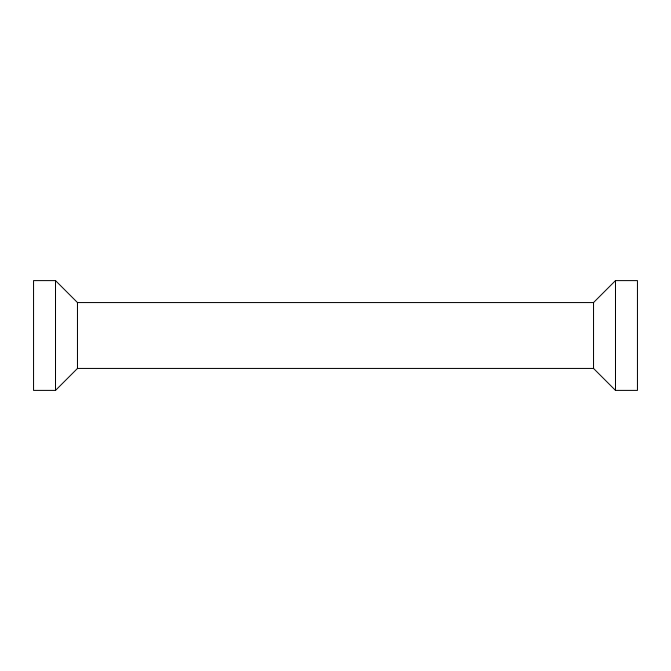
<?xml version="1.0" encoding="UTF-8"?>
<svg xmlns="http://www.w3.org/2000/svg" width="671" height="671" viewBox="0 0 671 671"><rect width="100%" height="100%" fill="white"/><g stroke="black" fill="none" stroke-linecap="round" stroke-linejoin="round"><path stroke-width="1.01" d="M55.508 390.396L77.467 368.438L593.533 368.438L615.492 390.396L637.45 390.396L637.45 280.604L615.492 280.604L593.533 302.562L77.467 302.562L55.508 280.604L33.55 280.604L33.55 390.396L55.508 390.396L55.508 280.604M615.492 280.604L615.492 390.396M593.533 302.562L593.533 368.438M77.467 302.562L77.467 368.438"/></g></svg>
